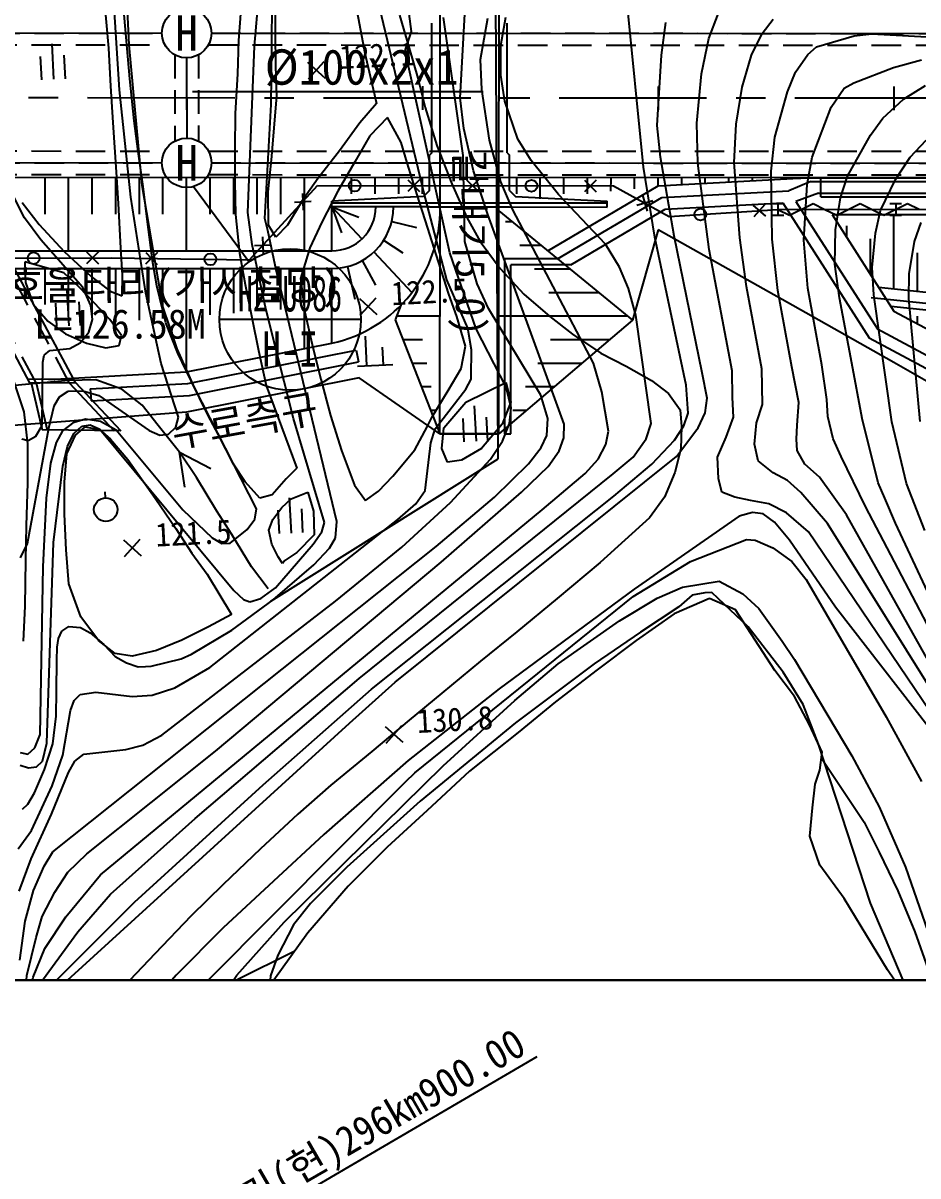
# Model space of a CAD drawing. Header units: millimetres. Extents: x 14054 to 14850, y 1103 to 1809.
# Drawn here: x 14627.5 to 14703.4, y 1374.8 to 1472.6 of the extents above; entities that cross this region are included whole.
import ezdxf
from ezdxf.enums import TextEntityAlignment as Align
from ezdxf.xclip import XClip

# ---------------------------------------------------------------- set-up
doc = ezdxf.new("R2010")
doc.units = ezdxf.units.MM
doc.header["$LTSCALE"] = 10
doc.header["$MEASUREMENT"] = 0
doc.header["$XCLIPFRAME"] = 2
doc.linetypes.add('CENTER', pattern=[2, 1.25, -0.25, 0.25, -0.25])
doc.linetypes.add('HIDDEN', pattern=[0.375, 0.25, -0.125])
for name, color, linetype in [('TN-MANH', 4, 'Continuous'), ('TZ-BASE', 253, 'Continuous'), ('TZ-CABL', 4, 'Continuous'), ('TZ-LEAL', 1, 'Continuous'), ('TZ-LEAT', 3, 'Continuous')]:
    doc.layers.add(name, color=color, linetype=linetype)
doc.layers.add('TX-PAPR', color=2, linetype='Continuous', plot=False)
doc.styles.add('GR', font='GulimChe.ttf')
doc.styles.add('HANA', font='GulimChe.ttf')
doc.styles.get("Standard").update_dxf_attribs({"font": 'GulimChe.ttf'})
doc.styles.add('굴림체', font='GulimChe.ttf')
doc.linetypes.add('ZIGZAG', pattern='A,0.0001,-0.2,[131,ltypeshp.shx,S=0.2,R=0,X=-0.2,Y=0],-0.4,[131,ltypeshp.shx,S=0.2,R=180,X=0.2,Y=0],-0.2', length=0.8001)
doc.dimstyles.get("Standard").update_dxf_attribs({"dimtxt": 0.18, "dimasz": 0.18, "dimexe": 0.18, "dimexo": 0.0625, "dimgap": 0.09, "dimtad": 0, "dimtih": 1, "dimtoh": 1, "dimdec": 4, "dimzin": 0, "dimdsep": 46, "dimtxsty": 'Standard', "dimcen": 0.09, "dimadec": 0, "dimazin": 0, "dimtfac": 1, "dimtdec": 4, "dimtofl": 0, "dimtmove": 0, "dimatfit": 3, "dimfxl": 0, "dimtolj": 1, "dimtzin": 0, "dimarcsym": 0})

# ---------------------------------------------------------------- blocks, each defined once
blk = doc.blocks.new('JD-SSG3')
at = {"layer": 'TZ-BASE'}
for p, q in [((494.308, 0.495, 119), (492.125, 34.281, 119)), ((486.714, -24.328), (457.56, 30.254)), ((490.595, -24.377), (461.441, 30.204)), ((526.416, -30.787), (526.169, 23.369)), ((495.132, 4.336, 120), (494.46, 18.907, 120)), ((519.074, 5.469, 124), (517.708, 15.725, 124)), ((523.21, -0.175, 126), (523.847, 11.752, 126)), ((493.392, 4.032, 118.899), (492.833, 10.484, 118.899)), ((505.757, 4.215, 121), (506.188, 9.038, 121)), ((538.742, -6.04, 129), (537.261, 9.046, 129)), ((504.692, 8.741, 120.139), (504.405, 4.683, 120.139)), ((507.227, 4.248, 122), (507.249, 7.973, 122)), ((514.278, 8.148, 121.653), (515.106, 3.61, 121.653)), ((495.183, 1.45, 120.139), (494.647, 7.545, 120.139)), ((507.536, 5.319, 121.653), (507.533, 7.064, 121.653)), ((520.112, -8.174, 123), (516.384, 7.402, 123)), ((518.064, 6.853, 135.042), (518.868, 4.038, 135.042)), ((544.285, 4.856, 131), (545.103, 7.013, 131)), ((523.467, -5.062, 125), (521.777, 6.653, 125)), ((524.932, 3.08, 127), (525.551, 6.589, 127)), ((526.653, 4.272, 128), (527.068, 6.659, 128)), ((540.277, 3.452, 130), (540.634, 6.228, 130)), ((548.813, 5.291, 132), (549.755, 6.512, 132)), ((507.583, 2.545, 121.653), (507.536, 5.319, 121.653)), ((518.574, 3.936, 124), (519.074, 5.469, 124)), ((547.917, 3.455, 132), (548.813, 5.291, 132)), ((553.431, 4.149, 133), (556.612, 5.095, 133)), ((556.612, 5.095, 133), (558.131, 5.268, 133)), ((558.131, 5.268, 133), (565.119, 4.859, 133)), ((488.566, 4.399, 124.175), (488.722, 1.403, 124.175)), ((493.566, 0.816, 118.899), (493.392, 4.032, 118.899)), ((496.234, -7.605, 120), (495.132, 4.336, 120)), ((504.405, 4.683, 120.139), (504.306, 1.867, 120.139)), ((505.183, -9.893, 121), (505.757, 4.215, 121)), ((507.16, -0.721, 122), (507.227, 4.248, 122)), ((518.7, 3.025, 124), (518.574, 3.936, 124)), ((518.868, 4.038, 135.042), (519.608, 1.495, 135.042)), ((526.644, 1.739, 128), (526.653, 4.272, 128)), ((543.67, 1.863, 131), (544.285, 4.856, 131)), ((552.679, 3.496, 133), (553.431, 4.149, 133)), ((487.723, 1.351, 124.175), (487.619, 3.348, 124.175)), ((489.72, 1.455, 124.175), (489.617, 3.452, 124.175)), ((515.106, 3.61, 121.653), (516.102, -0.655, 121.653)), ((522.314, -13.305, 124), (518.7, 3.025, 124)), ((525.054, 0.549, 127), (524.932, 3.08, 127)), ((539.917, -2.517, 130), (540.277, 3.452, 130)), ((547.136, 0.744, 132), (547.917, 3.455, 132)), ((551.647, 2.012, 133), (552.679, 3.496, 133)), ((559.946, 2.403, 134), (562.347, 3.04, 134)), ((507.651, -0.041, 121.653), (507.583, 2.545, 121.653)), ((510.267, 2.843, 122.073), (511.752, 1.504, 122.073)), ((510.34, 1.43, 122.073), (511.679, 2.916, 122.073)), ((550.972, 0.332, 133), (551.647, 2.012, 133)), ((556.598, 1.11, 134), (559.946, 2.403, 134)), ((495.547, -2.123, 120.139), (495.183, 1.45, 120.139)), ((504.306, 1.867, 120.139), (504.123, -1.497, 120.139)), ((519.608, 1.495, 135.042), (520.244, -0.984, 135.042)), ((527.005, -0.447, 128), (526.644, 1.739, 128)), ((543.276, -2.326, 131), (543.67, 1.863, 131)), ((555.768, 0.661, 134), (556.598, 1.11, 134)), ((493.782, -2.273, 118.899), (493.566, 0.816, 118.899)), ((495.275, -8.599, 119), (494.308, 0.495, 119)), ((500, 0.817), (500, -1.183)), ((520, 0.81), (520, -1.19)), ((525.704, -3.75, 127), (525.054, 0.549, 127)), ((540, 0.802), (540, -1.198)), ((546.604, -2.403, 132), (547.136, 0.744, 132)), ((549.892, -3.496, 133), (550.972, 0.332, 133)), ((554.675, -0.975, 134), (555.768, 0.661, 134)), ((560, 0.795), (560, -1.205)), ((560.807, -0.29, 135), (562.67, 0.863, 135)), ((506.637, -10.409, 122), (507.16, -0.721, 122)), ((507.199, -5.422, 121.653), (507.651, -0.041, 121.653)), ((516.102, -0.655, 121.653), (514.697, -2.297, 121.653)), ((523.527, -2.76, 126), (523.21, -0.175, 126)), ((528.102, -3.688, 128), (527.005, -0.447, 128)), ((553.046, -5.211, 134), (554.675, -0.975, 134)), ((559.061, -1.89, 135), (560.807, -0.29, 135)), ((504.123, -1.497, 120.139), (504.086, -4.482, 120.139)), ((517.029, -1.831, 122.62), (515.54, -3.389, 122.62)), ((518.19, -3.972, 122.62), (517.029, -1.831, 122.62)), ((520.244, -0.984, 135.042), (521.237, -4.219, 135.042)), ((558.004, -3.332, 135), (559.061, -1.89, 135)), ((494.042, -6.477, 118.899), (493.782, -2.273, 118.899)), ((495.889, -4.708, 120.139), (495.547, -2.123, 120.139)), ((514.697, -2.297, 121.653), (512.978, -4.655, 121.653)), ((524.337, -6.362, 126), (523.527, -2.76, 126)), ((540.203, -5.203, 130), (539.917, -2.517, 130)), ((543.359, -5.713, 131), (543.276, -2.326, 131)), ((546.437, -5.667, 132), (546.604, -2.403, 132)), ((515.54, -3.389, 122.62), (514.282, -5.598, 122.62)), ((526.641, -7.303, 127), (525.704, -3.75, 127)), ((529.229, -5.497, 128), (528.102, -3.688, 128)), ((549.574, -6.396, 133), (549.892, -3.496, 133)), ((556.051, -6.825, 135), (558.004, -3.332, 135)), ((561.359, -5.2, 136), (562.734, -3.767, 136)), ((496.315, -7.692, 120.139), (495.889, -4.708, 120.139)), ((504.086, -4.482, 120.139), (504.091, -7.299, 120.139)), ((512.978, -4.655, 121.653), (511.153, -6.971, 121.653)), ((518.696, -5.674, 122.62), (518.19, -3.972, 122.62)), ((521.237, -4.219, 135.042), (522.505, -7.475, 135.042)), ((506.93, -8.134, 121.653), (507.199, -5.422, 121.653)), ((514.282, -5.598, 122.62), (512.837, -8.081, 122.62)), ((519.564, -8.384, 122.62), (518.696, -5.674, 122.62)), ((523.612, -12.362, 125), (523.467, -5.062, 125)), ((531.546, -8.356, 128), (529.229, -5.497, 128)), ((541.369, -11.88, 130), (540.203, -5.203, 130)), ((544.331, -13.019, 131), (543.359, -5.713, 131)), ((546.925, -12.043, 132), (546.437, -5.667, 132)), ((552.646, -7.526, 134), (553.046, -5.211, 134)), ((560.141, -7.106, 136), (561.359, -5.2, 136)), ((494.215, -9.125, 118.899), (494.042, -6.477, 118.899)), ((525.562, -10.051, 126), (524.337, -6.362, 126)), ((539.717, -11.987, 129), (538.742, -6.04, 129)), ((549.656, -12.165, 133), (549.574, -6.396, 133)), ((555.458, -8.645, 135), (556.051, -6.825, 135)), ((699.997, -6.991), (279.998, -6.867)), ((487.997, -10.038), (487.998, -6.933)), ((489.996, -13.144), (489.998, -6.934)), ((491.997, -10.039), (491.998, -6.934)), ((493.997, -10.04), (493.998, -6.935)), ((495.997, -10.041), (495.998, -6.936)), ((497.982, -17.869, 120), (496.234, -7.605, 120)), ((496.698, -10.676, 120.139), (496.315, -7.692, 120.139)), ((497.997, -10.041), (497.998, -6.936)), ((499.996, -13.147), (499.998, -6.937)), ((501.997, -10.043), (501.998, -6.938)), ((503.997, -10.043), (503.998, -6.938)), ((504.091, -7.299, 120.139), (504.16, -10.073, 120.139)), ((505.997, -10.044), (505.998, -6.939)), ((507.997, -10.045), (507.998, -6.939)), ((511.153, -6.971, 121.653), (509.791, -8.907, 121.653)), ((509.996, -13.15), (509.998, -6.94)), ((513.997, -8.311), (513.998, -6.941)), ((515.997, -8.312), (515.998, -6.942)), ((517.997, -8.312), (517.998, -6.943)), ((519.753, -7.12), (518.752, -8.119)), ((518.753, -7.119), (519.752, -8.12)), ((519.997, -8.313), (519.998, -6.943)), ((522.505, -7.475, 135.042), (523.771, -10.31, 135.042)), ((524.753, -7.127), (523.752, -8.125)), ((523.753, -7.125), (524.752, -8.127)), ((527.665, -9.676, 127), (526.641, -7.303, 127)), ((527.997, -8.315), (527.998, -6.946)), ((529.997, -8.749), (529.998, -6.946)), ((530.645, -13.154), (539.998, -7.63)), ((531.997, -8.317), (531.998, -6.947)), ((534.753, -7.141), (533.752, -8.139)), ((533.753, -7.139), (534.752, -8.141)), ((533.997, -8.315), (533.998, -6.948)), ((535.997, -8.098), (535.998, -6.948)), ((537.997, -7.88), (537.998, -6.949)), ((539.997, -7.63), (539.998, -6.95)), ((539.998, -7.63), (551.422, -7.025)), ((541.997, -7.524), (541.998, -6.95)), ((543.997, -7.418), (543.998, -6.951)), ((545.997, -7.312), (545.998, -6.951)), ((547.997, -7.206), (547.998, -6.952)), ((552.96, -7.254), (551.091, -8.044)), ((551.422, -7.025), (552.768, -6.954)), ((552.355, -12.235, 134), (552.646, -7.526, 134)), ((552.765, -6.954), (611.657, -6.972)), ((552.96, -7.254), (599.921, -7.269)), ((553.791, -8.554), (553.792, -6.954)), ((558.853, -9.722, 136), (560.141, -7.106, 136)), ((486.245, -10.357, 118), (485.12, -8.115, 118)), ((496.548, -16.725, 119), (495.275, -8.599, 119)), ((506.957, -10.972, 121.653), (506.93, -8.134, 121.653)), ((509.824, -8.27), (509.885, -9.683)), ((512.837, -8.081, 122.62), (511.475, -10.711, 122.62)), ((520.452, -11.22, 122.62), (519.564, -8.384, 122.62)), ((522.076, -15.6, 123), (520.112, -8.174, 123)), ((531.469, -13.828), (540.296, -8.615)), ((535.525, -12.584, 128), (531.546, -8.356, 128)), ((538.68, -8.426), (539.074, -9.785)), ((540.296, -8.615), (551.091, -8.044)), ((553.599, -8.254), (551.686, -8.974)), ((553.599, -8.254), (599.665, -8.269)), ((553.791, -8.554), (599.588, -8.569)), ((555.032, -11.354, 135), (555.458, -8.645, 135)), ((486.06, -9.035, 118.899), (487.492, -10.924, 118.899)), ((494.433, -12.93, 118.899), (494.215, -9.125, 118.899)), ((509.791, -8.907, 121.653), (508.554, -10.969, 121.653)), ((509.148, -9.007), (510.561, -8.947)), ((512.316, -13.151), (512.317, -9.422)), ((512.317, -9.422), (514.868, -12.142)), ((512.317, -9.422), (514.607, -10.292)), ((512.317, -9.422), (513.141, -11.623)), ((521.491, -28.663), (521.497, -8.813)), ((526.497, -9.761), (537.814, -19.018)), ((534.504, -22.687, 127), (527.665, -9.676, 127)), ((532.588, -14.328), (540.593, -9.601)), ((539.556, -8.908), (538.198, -9.303)), ((540.593, -9.601), (550.563, -9.073)), ((548.039, -9.269), (549.102, -10.202)), ((549.037, -9.204), (548.104, -10.267)), ((549.643, -9.133), (550.643, -9.132)), ((550.143, -9.133), (550.143, -10.133)), ((550.143, -9.633), (551.143, -10.132)), ((550.563, -9.073), (557.889, -20.532)), ((551.143, -10.132), (553.143, -9.131)), ((551.686, -8.974), (558.591, -19.773)), ((553.143, -9.131), (554.143, -9.63)), ((554.143, -9.63), (555.143, -10.13)), ((555.143, -10.13), (557.143, -9.128)), ((557.143, -9.128), (558.143, -9.628)), ((558.143, -9.628), (559.143, -10.127)), ((558.426, -11.65, 136), (558.853, -9.722, 136)), ((559.143, -10.127), (561.143, -9.126)), ((559.643, -9.127), (560.643, -9.126)), ((560.143, -9.126), (560.143, -10.126)), ((561.143, -9.126), (562.143, -9.625)), ((487.651, -12.219, 118), (486.245, -10.357, 118)), ((497.146, -14.165, 120.139), (496.698, -10.676, 120.139)), ((504.16, -10.073, 120.139), (504.481, -13.331, 120.139)), ((505.549, -12.61, 121), (505.183, -9.893, 121)), ((506.905, -11.421, 122), (506.637, -10.409, 122)), ((511.475, -10.711, 122.62), (510.449, -12.899, 122.62)), ((517.4, -10.65), (519.488, -11.154)), ((523.771, -10.31, 135.042), (524.889, -12.347, 135.042)), ((532.018, -27.858, 126), (525.562, -10.051, 126)), ((527.049, -10.665), (527.602, -10.665)), ((549.643, -10.133), (550.643, -10.132)), ((554.75, -10.054), (599.997, -10.069)), ((554.75, -10.054), (559.995, -18.256)), ((559.643, -10.127), (560.643, -10.126)), ((559.995, -16.356), (559.997, -10.056)), ((561.753, -12.356, 137), (562.316, -10.743, 137)), ((487.492, -10.924, 118.899), (489.62, -13.19, 118.899)), ((507.611, -14.756, 122), (506.905, -11.421, 122)), ((507.568, -12.001, 121.653), (506.957, -10.972, 121.653)), ((508.554, -10.969, 121.653), (507.568, -12.001, 121.653)), ((521.17, -13.468, 122.62), (520.452, -11.22, 122.62)), ((539.997, -11.37), (537.814, -19.018)), ((539.997, -11.37), (537.814, -19.018)), ((551.418, -17.793), (539.997, -11.37)), ((551.418, -17.793), (539.997, -11.37)), ((554.972, -14.284, 135), (555.032, -11.354, 135)), ((555.996, -12.003), (555.996, -11.029)), ((558.144, -14.565, 136), (558.426, -11.65, 136)), ((491.192, -16.264, 118), (487.651, -12.219, 118)), ((506.735, -18.074, 121), (505.549, -12.61, 121)), ((505.767, -12.69), (507.18, -12.63)), ((506.443, -11.954), (506.504, -13.367)), ((516.713, -12.254), (518.344, -13.305)), ((524.642, -15.94, 125), (523.612, -12.362, 125)), ((524.889, -12.347, 135.042), (526.596, -14.656, 135.042)), ((528.272, -12.665), (530.048, -12.666)), ((536.718, -14.541, 128), (535.525, -12.584, 128)), ((542.376, -24.537, 129), (539.717, -11.987, 129)), ((543.726, -23.483, 130), (541.369, -11.88, 130)), ((547.497, -16.176, 132), (546.925, -12.043, 132)), ((550.145, -16.503, 133), (549.656, -12.165, 133)), ((552.703, -16.323, 134), (552.355, -12.235, 134)), ((557.995, -15.129), (557.996, -12.117)), ((561.299, -15.094, 137), (561.753, -12.356, 137)), ((434.895, -13.127), (512.316, -13.151)), ((489.62, -13.19, 118.899), (491.914, -15.309, 118.899)), ((491.521, -13.245), (492.525, -14.241)), ((492.521, -13.241), (491.525, -14.245)), ((494.562, -15.22, 118.899), (494.433, -12.93, 118.899)), ((497.53, -13.293), (496.515, -14.278)), ((496.53, -13.278), (497.515, -14.293)), ((504.481, -13.331, 120.139), (504.969, -15.999, 120.139)), ((510.449, -12.899, 122.62), (509.655, -15.487, 122.62)), ((515.894, -13.236), (519.117, -16.674)), ((522.249, -16.808, 122.62), (521.17, -13.468, 122.62)), ((524.552, -19.758, 124), (522.314, -13.305, 124)), ((546.265, -23.319, 131), (544.331, -13.019, 131)), ((561.995, -16.567), (561.996, -13.312)), ((435.583, -14.627), (512.315, -14.651)), ((486.279, -14.079, 118.016), (486.346, -15.824, 118.016)), ((489.58, -15.019, 118.016), (486.279, -14.079, 118.016)), ((487.994, -17.704), (487.995, -14.643)), ((489.994, -18.201), (489.995, -14.644)), ((491.994, -18.697), (491.995, -14.645)), ((493.994, -19.194), (493.995, -14.645)), ((495.994, -19.039), (495.995, -14.646)), ((497.465, -16.119, 120.139), (497.146, -14.165, 120.139)), ((497.994, -18.884), (497.995, -14.646)), ((499.992, -23.417), (499.995, -14.647)), ((501.994, -18.574), (501.995, -14.648)), ((503.994, -18.419), (503.995, -14.648)), ((505.994, -18.264), (505.995, -14.649)), ((507.994, -18.109), (507.995, -14.65)), ((509.993, -21.43), (509.995, -14.65)), ((512.313, -20.969), (512.315, -14.651)), ((513.637, -14.482), (514.26, -17.258)), ((514.897, -13.97), (516.014, -16.053)), ((526.596, -14.656, 135.042), (528.618, -16.818, 135.042)), ((526.991, -28.665), (526.996, -13.827)), ((531.469, -13.828), (526.996, -13.827)), ((527.491, -28.665), (527.496, -14.327)), ((532.588, -14.328), (527.496, -14.327)), ((529.495, -14.665), (532.494, -14.666)), ((537.488, -16.353, 128), (536.718, -14.541, 128)), ((555.38, -17.129, 135), (554.972, -14.284, 135)), ((558.291, -16.877, 136), (558.144, -14.565, 136)), ((490.886, -16.236, 118.016), (489.58, -15.019, 118.016)), ((491.914, -15.309, 118.899), (493.515, -16.567, 118.899)), ((494.524, -16.964, 118.899), (494.562, -15.22, 118.899)), ((512.747, -36.093, 122), (507.611, -14.756, 122)), ((509.655, -15.487, 122.62), (510.039, -18.345, 122.62)), ((523.855, -19.717, 123), (522.076, -15.6, 123)), ((561.271, -17.176, 137), (561.299, -15.094, 137)), ((486.346, -15.824, 118.016), (486.979, -17.673, 118.016)), ((489.847, -16.524, 124.175), (490.003, -19.52, 124.175)), ((492.192, -17.579, 118.016), (490.886, -16.236, 118.016)), ((491.888, -17.769, 118), (491.192, -16.264, 118)), ((493.515, -16.567, 118.899), (494.524, -16.964, 118.899)), ((498.249, -19.249, 120.139), (497.465, -16.119, 120.139)), ((504.969, -15.999, 120.139), (506.094, -21.609, 120.139)), ((525.621, -18.048, 125), (524.642, -15.94, 125)), ((538.102, -18.609, 128), (537.488, -16.353, 128)), ((548.804, -23.154, 132), (547.497, -16.176, 132)), ((551.343, -22.989, 133), (550.145, -16.503, 133)), ((553.881, -22.825, 134), (552.703, -16.323, 134)), ((558.692, -16.219), (607.778, -21.389)), ((489.004, -19.572, 124.175), (488.901, -17.574, 124.175)), ((491.001, -19.468, 124.175), (490.898, -17.471, 124.175)), ((493.477, -18.963, 118.016), (492.192, -17.579, 118.016)), ((497.84, -22.69, 119), (496.548, -16.725, 119)), ((514.656, -17.202, 122.472), (516.141, -18.541, 122.472)), ((514.729, -18.614, 122.472), (516.068, -17.129, 122.472)), ((522.925, -18.72, 122.62), (522.249, -16.808, 122.62)), ((528.618, -16.818, 135.042), (530.807, -18.726, 135.042)), ((530.717, -16.666), (534.94, -16.667)), ((556.42, -22.66, 135), (555.38, -17.129, 135)), ((558.067, -17.115), (607.269, -22.118)), ((559.815, -27.639, 136), (558.291, -16.877, 136)), ((562.223, -27.616, 137), (561.271, -17.176, 137)), ((486.979, -17.673, 118.016), (488.222, -19.121, 118.016)), ((492.006, -18.974, 118), (491.888, -17.769, 118)), ((499.213, -21.455, 120), (497.982, -17.869, 120)), ((509.074, -27.38, 121), (506.735, -18.074, 121)), ((510.039, -18.345, 122.62), (510.696, -21.349, 122.62)), ((518.167, -17.767), (517.704, -19.012)), ((530.043, -25.378, 125), (525.621, -18.048, 125)), ((559.994, -22.616), (551.418, -17.793)), ((559.994, -22.616), (551.418, -17.793)), ((559.72, -17.827), (606.745, -22.78)), ((559.995, -18.256), (579.991, -28.962)), ((488.222, -19.121, 118.016), (489.737, -20.189, 118.016)), ((491.718, -20.034, 118), (492.006, -18.974, 118)), ((494.488, -20.328, 118.016), (493.477, -18.963, 118.016)), ((499.262, -21.832, 120.139), (498.249, -19.249, 120.139)), ((517.704, -19.012), (521.491, -28.663)), ((517.834, -18.662), (521.494, -18.663)), ((523.644, -21.22, 122.62), (522.925, -18.72, 122.62)), ((537.814, -19.018), (526.491, -28.664)), ((537.814, -19.018), (526.491, -28.664)), ((537.814, -19.018), (526.491, -28.664)), ((526.494, -18.664), (537.386, -18.668)), ((530.807, -18.726, 135.042), (532.744, -20.214, 135.042)), ((539.404, -27.802, 128), (538.102, -18.609, 128)), ((561.994, -19.326), (561.994, -18.697)), ((489.737, -20.189, 118.016), (491.505, -20.964, 118.016)), ((490.973, -20.949, 118), (491.718, -20.034, 118)), ((494.28, -21.17, 118.016), (494.488, -20.328, 118.016)), ((515.294, -22.889, 122.262), (515.165, -20.392, 122.262)), ((524.165, -21.536, 123), (523.855, -19.717, 123)), ((527.106, -24.707, 124), (524.552, -19.758, 124)), ((532.744, -20.214, 135.042), (535.143, -21.828, 135.042)), ((557.889, -20.532), (578.623, -31.633)), ((558.591, -19.773), (579.079, -30.743)), ((488.408, -21.586, 118), (490.094, -21.419, 118)), ((490.094, -21.419, 118), (490.973, -20.949, 118)), ((491.505, -20.964, 118.016), (493.144, -21.361, 118.016)), ((493.144, -21.361, 118.016), (494.28, -21.17, 118.016)), ((500.665, -24.727, 120), (499.213, -21.455, 120)), ((499.993, -23.417), (512.313, -20.969)), ((510.696, -21.349, 122.62), (511.395, -24.038, 122.62)), ((516.692, -22.816, 122.262), (516.614, -21.318, 122.262)), ((518.352, -20.662), (520.023, -20.662)), ((523.291, -23.112, 122.62), (523.644, -21.22, 122.62)), ((530.871, -20.666), (535.878, -20.667)), ((487.816, -22.584, 118), (487.933, -21.997, 118)), ((487.933, -21.997, 118), (488.408, -21.586, 118)), ((500.381, -24.164, 120.139), (499.262, -21.832, 120.139)), ((500.118, -24.412), (514.384, -21.578)), ((506.094, -21.609, 120.139), (506.751, -24.572, 120.139)), ((514.384, -21.578), (514.579, -22.558)), ((524.134, -23.802, 123), (524.165, -21.536, 123)), ((535.143, -21.828, 135.042), (537.289, -22.918, 135.042)), ((487.74, -27.965, 118), (487.816, -22.584, 118)), ((488.321, -24.05), (499.993, -23.417)), ((499.312, -27.258, 119), (497.84, -22.69, 119)), ((500.243, -25.406), (514.579, -22.558)), ((514.495, -22.93, 122.262), (517.491, -22.775, 122.262)), ((519.137, -22.662), (520.382, -22.662)), ((522.18, -24.985, 122.62), (523.291, -23.112, 122.62)), ((529.802, -22.666), (533.531, -22.667)), ((535.224, -25.115, 127), (534.504, -22.687, 127)), ((537.289, -22.918, 135.042), (539.436, -24.133, 135.042)), ((546.307, -25.585, 131), (546.265, -23.319, 131)), ((548.841, -26.169, 132), (548.804, -23.154, 132)), ((551.934, -26.009, 133), (551.343, -22.989, 133)), ((554.307, -25.766, 134), (553.881, -22.825, 134)), ((557.303, -27.355, 135), (556.42, -22.66, 135)), ((579.99, -34.083), (559.994, -22.616)), ((579.99, -34.083), (559.994, -22.616)), ((485.288, -24.087, 143.997), (486.198, -26.797, 143.997)), ((489.976, -24.141, 117.336), (485.445, -24.554, 117.336)), ((490.43, -24.068), (486.549, -24.019)), ((490.636, -24.378), (486.714, -24.328)), ((486.816, -24.329), (487.75, -28.341)), ((487.228, -24.334), (488.162, -28.347)), ((492.309, -24.074, 117.336), (489.976, -24.141, 117.336)), ((490.082, -24.371), (493.871, -28.419)), ((490.542, -24.277), (494.426, -28.426)), ((491.816, -24.862), (500.118, -24.412)), ((494.518, -24.868, 117.336), (492.309, -24.074, 117.336)), ((514.627, -23.924), (499.992, -26.817)), ((514.627, -23.924), (499.992, -26.817)), ((501.815, -27.061, 120.139), (500.381, -24.164, 120.139)), ((511.395, -24.038, 122.62), (512.22, -27.105, 122.62)), ((521.491, -28.663), (514.627, -23.924)), ((521.491, -28.663), (514.627, -23.924)), ((523.695, -25.97, 124.007), (527.076, -24.303, 124.007)), ((523.698, -24.88, 123), (524.139, -24.019, 123)), ((524.139, -24.019, 123), (524.134, -23.802, 123)), ((527.076, -24.303, 124.007), (527.5, -25.963, 124.007)), ((539.436, -24.133, 135.042), (540.888, -25.244, 135.042)), ((544.164, -25.635, 130), (543.726, -23.483, 130)), ((489.208, -25.541, 119), (489.944, -25.062, 119)), ((489.944, -25.062, 119), (491.203, -25.013, 119)), ((491.203, -25.013, 119), (492.545, -25.417, 119)), ((491.816, -24.862), (491.903, -25.858)), ((491.903, -25.858), (500.243, -25.406)), ((492.545, -25.417, 119), (496.826, -28.381, 119)), ((496.244, -26.232, 117.336), (494.518, -24.868, 117.336)), ((505.934, -35.031, 120), (500.665, -24.727, 120)), ((506.751, -24.572, 120.139), (509.349, -31.567, 120.139)), ((519.921, -24.662), (520.74, -24.663)), ((520.818, -27.215, 122.62), (522.18, -24.985, 122.62)), ((521.071, -28.231, 123), (523.698, -24.88, 123)), ((527.517, -26.461, 124), (527.106, -24.707, 124)), ((528.734, -24.665), (531.185, -24.666)), ((530.64, -27.373, 125), (530.043, -25.378, 125)), ((535.775, -28.432, 127), (535.224, -25.115, 127)), ((540.888, -25.244, 135.042), (541.858, -26.63, 135.042)), ((542.549, -26.913, 129), (542.376, -24.537, 129)), ((488.308, -28.196, 119), (488.759, -26.289, 119)), ((488.759, -26.289, 119), (489.208, -25.541, 119)), ((497.593, -27.952, 117.336), (496.244, -26.232, 117.336)), ((521.829, -28.159, 124.007), (523.695, -25.97, 124.007)), ((524.396, -26.306, 124.175), (524.551, -29.302, 124.175)), ((527.5, -25.963, 124.007), (526.768, -27.856, 124.007)), ((543.98, -26.882, 130), (544.164, -25.635, 130)), ((546.393, -27.25, 131), (546.307, -25.585, 131)), ((548.327, -27.746, 132), (548.841, -26.169, 132)), ((551.795, -27.924, 133), (551.934, -26.009, 133)), ((554.381, -27.193, 134), (554.307, -25.766, 134)), ((499.992, -26.817), (479.992, -28.361)), ((499.992, -26.817), (479.992, -28.361)), ((486.198, -26.797, 143.997), (486.517, -29.508, 143.997)), ((499.089, -28.088, 119), (499.312, -27.258, 119)), ((502.701, -28.763, 120.139), (501.815, -27.061, 120.139)), ((512.22, -27.105, 122.62), (513.151, -30.067, 122.62)), ((520.399, -28.078, 122.62), (520.818, -27.215, 122.62)), ((520.706, -26.663), (521.099, -26.663)), ((523.553, -29.354, 124.175), (523.449, -27.356, 124.175)), ((525.55, -29.25, 124.175), (525.446, -27.253, 124.175)), ((527.386, -27.789, 124), (527.517, -26.461, 124)), ((527.665, -26.665), (528.838, -26.665)), ((530.566, -28.796, 125), (530.64, -27.373, 125)), ((541.858, -26.63, 135.042), (541.987, -28.059, 135.042)), ((542.186, -27.998, 129), (542.549, -26.913, 129)), ((543.39, -28.153, 130), (543.98, -26.882, 130)), ((545.766, -28.952, 131), (546.393, -27.25, 131)), ((554.836, -29.078, 134), (554.381, -27.193, 134)), ((558.651, -32.835, 135), (557.303, -27.355, 135)), ((486.511, -37.975, 119), (488.308, -28.196, 119)), ((487.207, -28.858, 118), (487.74, -27.965, 118)), ((494.426, -28.426), (487.75, -28.341)), ((489.505, -28.399, 120), (490.458, -27.68, 120)), ((490.431, -28.637, 121), (491.108, -28.022, 121)), ((490.458, -27.68, 120), (491.416, -27.399, 120)), ((490.573, -28.786, 121.253), (491.391, -28.069, 121.253)), ((491.108, -28.022, 121), (491.836, -27.891, 121)), ((491.391, -28.069, 121.253), (492.611, -28.298, 121.253)), ((491.416, -27.399, 120), (492.698, -27.583, 120)), ((491.836, -27.891, 121), (492.637, -28.28, 121)), ((492.611, -28.298, 121.253), (493.559, -29.116, 121.253)), ((492.637, -28.28, 121), (503.995, -41.945, 121)), ((492.698, -27.583, 120), (494.034, -28.317, 120)), ((494.034, -28.317, 120), (499.672, -35.104, 120)), ((499.405, -30.219, 117.336), (497.593, -27.952, 117.336)), ((498.463, -28.699, 119), (499.089, -28.088, 119)), ((511.701, -36.194, 121), (509.074, -27.38, 121)), ((519.352, -30.014, 122.62), (520.399, -28.078, 122.62)), ((520.73, -29.434, 123), (521.071, -28.231, 123)), ((521.642, -29.925, 124.007), (521.829, -28.159, 124.007)), ((526.768, -27.856, 124.007), (525.005, -29.898, 124.007)), ((526.782, -29.278, 124), (527.386, -27.789, 124)), ((531.989, -29.004, 126), (532.018, -27.858, 126)), ((538.974, -29.095, 128), (539.404, -27.802, 128)), ((541.377, -29.192, 129), (542.186, -27.998, 129)), ((541.557, -30.601, 130), (543.271, -28.289, 130)), ((541.987, -28.059, 135.042), (541.927, -29.951, 135.042)), ((543.271, -28.289, 130), (543.39, -28.153, 130)), ((548.181, -29.542, 132), (548.327, -27.746, 132)), ((551.738, -29.119, 133), (551.795, -27.924, 133)), ((561.066, -32.888, 136), (559.815, -27.639, 136)), ((486.04, -29.079, 118), (486.572, -29.229, 118)), ((486.572, -29.229, 118), (487.207, -28.858, 118)), ((488.961, -29.409, 120), (489.505, -28.399, 120)), ((489.84, -30.363, 121.253), (490.573, -28.786, 121.253)), ((489.893, -29.743, 121), (490.431, -28.637, 121)), ((493.559, -29.116, 121.253), (495.013, -30.837, 121.253)), ((496.826, -28.381, 119), (497.72, -28.768, 119)), ((497.72, -28.768, 119), (498.463, -28.699, 119)), ((503.989, -31.24, 120.139), (502.701, -28.763, 120.139)), ((526.491, -28.664), (521.491, -28.663)), ((526.491, -28.664), (521.491, -28.663)), ((525.777, -30.828, 124), (526.782, -29.278, 124)), ((526.991, -28.665), (527.491, -28.665)), ((530.087, -29.825, 125), (530.566, -28.796, 125)), ((531.588, -30.112, 126), (531.989, -29.004, 126)), ((535.571, -29.576, 127), (535.775, -28.432, 127)), ((537.877, -30.646, 128), (538.974, -29.095, 128)), ((539.465, -31.245, 129), (541.377, -29.192, 129)), ((545.019, -30.66, 131), (545.766, -28.952, 131)), ((551.787, -30.07, 133), (551.738, -29.119, 133)), ((555.511, -30.593, 134), (554.836, -29.078, 134)), ((486.517, -29.508, 143.997), (486.503, -32.85, 143.997)), ((488.473, -31.148, 120), (488.961, -29.409, 120)), ((489.498, -31.413, 121), (489.893, -29.743, 121)), ((500.837, -32.382, 117.336), (499.405, -30.219, 117.336)), ((499.864, -33.184, 117.336), (499.405, -30.219, 117.336)), ((499.405, -30.219, 117.336), (502.057, -31.621, 117.336)), ((513.151, -30.067, 122.62), (514.229, -33.008, 122.62)), ((517.485, -32.267, 122.62), (519.352, -30.014, 122.62)), ((520.234, -33.469, 123), (520.73, -29.434, 123)), ((522.129, -31.081, 124.007), (521.642, -29.925, 124.007)), ((525.005, -29.898, 124.007), (523.305, -30.911, 124.007)), ((529.002, -31.215, 125), (530.087, -29.825, 125)), ((530.656, -31.426, 126), (531.588, -30.112, 126)), ((534.91, -30.825, 127), (535.571, -29.576, 127)), ((541.927, -29.951, 135.042), (541.405, -31.949, 135.042)), ((548.493, -30.957, 132), (548.181, -29.542, 132)), ((552.443, -31.229, 133), (551.787, -30.07, 133)), ((488.108, -34.116, 120), (488.473, -31.148, 120)), ((489.656, -32.76, 121.253), (489.84, -30.363, 121.253)), ((495.013, -30.837, 121.253), (497.33, -34.112, 121.253)), ((504.979, -32.731, 120.139), (503.989, -31.24, 120.139)), ((507.135, -42.853), (526.416, -30.787)), ((517.697, -49.728, 130), (541.557, -30.601, 130)), ((523.305, -30.911, 124.007), (522.129, -31.081, 124.007)), ((522.386, -34.498, 124), (525.777, -30.828, 124)), ((526.111, -34.052, 125), (529.002, -31.215, 125)), ((533.8, -32.027, 127), (534.91, -30.825, 127)), ((536.178, -32.068, 128), (537.877, -30.646, 128)), ((536.243, -33.962, 129), (539.465, -31.245, 129)), ((545.112, -32.444, 131), (545.019, -30.66, 131)), ((549.738, -31.965, 132), (548.493, -30.957, 132)), ((553.694, -32.356, 133), (552.443, -31.229, 133)), ((557.593, -34.835, 134), (555.511, -30.593, 134)), ((488.706, -37.896, 121), (489.498, -31.413, 121)), ((509.349, -31.567, 120.139), (508.447, -32.493, 120.139)), ((514.637, -49.429, 128), (536.178, -32.068, 128)), ((516.269, -33.529, 122.62), (517.485, -32.267, 122.62)), ((528.397, -33.612, 126), (530.656, -31.426, 126)), ((530.145, -35.122, 127), (533.8, -32.027, 127)), ((541.405, -31.949, 135.042), (540.547, -34.031, 135.042)), ((550.965, -32.617, 132), (549.738, -31.965, 132)), ((486.503, -32.85, 143.997), (486.404, -36.444, 143.997)), ((489.639, -35.492, 121.253), (489.656, -32.76, 121.253)), ((502.567, -35.216, 117.336), (500.837, -32.382, 117.336)), ((506.221, -34.117, 120.139), (504.979, -32.731, 120.139)), ((508.447, -32.493, 120.139), (507.252, -33.841, 120.139)), ((514.229, -33.008, 122.62), (515.177, -34.31, 122.62)), ((545.411, -33.62, 131), (545.112, -32.444, 131)), ((552.091, -33.632, 132), (550.965, -32.617, 132)), ((555.977, -35.547, 133), (553.694, -32.356, 133)), ((559.21, -34.123, 135), (558.651, -32.835, 135)), ((562.602, -36.865, 136), (561.066, -32.888, 136)), ((487.826, -39.947, 120), (488.108, -34.116, 120)), ((493.068, -33.596, 121.106), (493.094, -34.095, 121.106)), ((497.33, -34.112, 121.253), (499.08, -36.694, 121.253)), ((507.252, -33.841, 120.139), (506.221, -34.117, 120.139)), ((508.073, -34.912, 120.307), (508.87, -34.174, 120.307)), ((508.71, -34.083, 124.175), (508.866, -37.079, 124.175)), ((508.87, -34.174, 120.307), (510.277, -33.625, 120.307)), ((510.277, -33.625, 120.307), (510.764, -35.222, 120.307)), ((515.177, -34.31, 122.62), (516.269, -33.529, 122.62)), ((515.696, -50.319, 129), (536.243, -33.962, 129)), ((519.447, -34.592, 123), (520.234, -33.469, 123)), ((521.166, -38.221, 125), (526.111, -34.052, 125)), ((521.585, -39.545, 126), (528.397, -33.612, 126)), ((540.547, -34.031, 135.042), (539.268, -35.778, 135.042)), ((546.506, -34.041, 131), (545.411, -33.62, 131)), ((547.833, -34.329, 131), (546.506, -34.041, 131)), ((554.361, -36.259, 132), (552.091, -33.632, 132)), ((560.132, -36.248, 135), (559.21, -34.123, 135)), ((492.703, -66.082, 127), (530.145, -35.122, 127)), ((499.672, -35.104, 120), (502.165, -37.477, 120)), ((505.791, -35.897, 120), (505.934, -35.031, 120)), ((507.319, -35.943, 120.307), (508.073, -34.912, 120.307)), ((507.867, -37.131, 124.175), (507.764, -35.133, 124.175)), ((509.864, -37.027, 124.175), (509.761, -35.03, 124.175)), ((517.93, -35.932, 123), (519.447, -34.592, 123)), ((518.267, -38.273, 124), (522.386, -34.498, 124)), ((549.398, -34.606, 131), (547.833, -34.329, 131)), ((550.869, -35.364, 131), (549.398, -34.606, 131)), ((572.124, -62.623, 134), (557.593, -34.835, 134)), ((489.792, -38.519, 121.253), (489.639, -35.492, 121.253)), ((501.959, -48.486, 123), (517.93, -35.932, 123)), ((503.831, -37.21, 117.336), (502.567, -35.216, 117.336)), ((505.147, -36.785, 120), (505.791, -35.897, 120)), ((506.984, -36.848, 120.307), (507.319, -35.943, 120.307)), ((510.764, -35.222, 120.307), (510.81, -37.239, 120.307)), ((512.634, -37.474, 122), (512.747, -36.093, 122)), ((539.268, -35.778, 135.042), (535.072, -39.591, 135.042)), ((546.88, -35.643, 130), (537.954, -41.845, 130)), ((547.994, -35.327, 130), (546.88, -35.643, 130)), ((548.907, -35.463, 130), (547.994, -35.327, 130)), ((549.863, -36.15, 130), (548.907, -35.463, 130)), ((551.128, -37.683, 130), (549.863, -36.15, 130)), ((552.744, -36.971, 131), (550.869, -35.364, 131)), ((571.183, -62.701, 133), (555.977, -35.547, 133)), ((486.404, -36.444, 143.997), (486.326, -39.387, 143.997)), ((499.08, -36.694, 121.253), (500.45, -38.794, 121.253)), ((503.703, -37.929, 120), (505.147, -36.785, 120)), ((507.238, -38.024, 120.307), (506.984, -36.848, 120.307)), ((510.727, -38.019, 121), (511.462, -36.991, 121)), ((511.462, -36.991, 121), (511.701, -36.194, 121)), ((566.528, -57.375, 131), (552.744, -36.971, 131)), ((567.335, -57.096, 132), (554.361, -36.259, 132)), ((567.708, -52.493, 135), (560.132, -36.248, 135)), ((485.918, -39.198, 119), (486.511, -37.975, 119)), ((488.146, -54.906, 121), (488.706, -37.896, 121)), ((494.662, -37.671, 121.464), (496.147, -39.01, 121.464)), ((494.735, -39.083, 121.464), (496.074, -37.598, 121.464)), ((502.165, -37.477, 120), (502.976, -37.966, 120)), ((502.976, -37.966, 120), (503.703, -37.929, 120)), ((505.518, -39.961, 117.336), (503.831, -37.21, 117.336)), ((507.765, -39.095, 120.307), (507.238, -38.024, 120.307)), ((507.534, -41.719, 121), (510.727, -38.019, 121)), ((510.81, -37.239, 120.307), (509.363, -38.735, 120.307)), ((512.122, -38.367, 122), (512.634, -37.474, 122)), ((542.734, -39.483, 129), (547.487, -37.626, 129)), ((547.487, -37.626, 129), (548.222, -37.687, 129)), ((548.222, -37.687, 129), (549.732, -38.34, 129)), ((555.032, -43.358, 130), (551.128, -37.683, 130)), ((488.666, -64.132, 125), (521.166, -38.221, 125)), ((490.008, -41.398, 121.253), (489.792, -38.519, 121.253)), ((500.45, -38.794, 121.253), (501.736, -40.577, 121.253)), ((508.145, -39.661, 120.307), (507.765, -39.095, 120.307)), ((509.363, -38.735, 120.307), (508.333, -39.409, 120.307)), ((510.792, -39.766, 122), (512.122, -38.367, 122)), ((512.624, -42.851, 124), (518.267, -38.273, 124)), ((549.732, -38.34, 129), (551.333, -39.508, 129)), ((486.326, -39.387, 143.997), (486.27, -43.276, 143.997)), ((487.591, -54.176, 120), (487.826, -39.947, 120)), ((502.445, -55.581, 126), (521.585, -39.545, 126)), ((506.93, -41.808, 117.336), (505.518, -39.961, 117.336)), ((507.356, -42.755, 122), (510.792, -39.766, 122)), ((508.333, -39.409, 120.307), (508.145, -39.661, 120.307)), ((535.072, -39.591, 135.042), (531.441, -42.645, 135.042)), ((537.88, -42.477, 129), (542.734, -39.483, 129)), ((551.333, -39.508, 129), (552.558, -41.012, 129)), ((501.736, -40.577, 121.253), (503.823, -43.979, 121.253)), ((552.558, -41.012, 129), (559.341, -52.671, 129)), ((491.022, -44.192, 121.253), (490.008, -41.398, 121.253)), ((503.995, -41.945, 121), (504.819, -42.72, 121)), ((506.31, -42.621, 121), (507.534, -41.719, 121)), ((537.954, -41.845, 130), (526.504, -50.308, 130)), ((539.915, -42.608, 128), (542.064, -41.664, 128)), ((542.064, -41.664, 128), (545.185, -41.169, 128)), ((545.185, -41.169, 128), (547.17, -42.234, 128)), ((497.898, -54.222, 124), (512.624, -42.851, 124)), ((503.848, -45.314, 122), (507.356, -42.755, 122)), ((504.819, -42.72, 121), (505.357, -42.921, 121)), ((505.357, -42.921, 121), (506.31, -42.621, 121)), ((519.367, -57.426, 129), (537.88, -42.477, 129)), ((531.441, -42.645, 135.042), (528.019, -45.447, 135.042)), ((536.712, -44.515, 128), (539.915, -42.608, 128)), ((544.347, -42.622, 126.382), (541.364, -43.93, 126.382)), ((542.882, -42.337, 127), (541.742, -43.35, 127)), ((543.946, -42.162, 127), (542.882, -42.337, 127)), ((544.541, -42.132, 127), (543.946, -42.162, 127)), ((546.556, -43.584, 126.382), (544.347, -42.622, 126.382)), ((545.083, -42.646, 127), (544.541, -42.132, 127)), ((547.645, -45.04, 127), (545.083, -42.646, 127)), ((547.17, -42.234, 128), (548.546, -43.474, 128)), ((486.27, -43.276, 143.997), (486.128, -46.24, 143.997)), ((503.823, -43.979, 121.253), (501.849, -45.034, 121.253)), ((541.364, -43.93, 126.382), (538.131, -46.185, 126.382)), ((541.742, -43.35, 127), (538.491, -45.497, 127)), ((549.907, -48.749, 126.382), (546.556, -43.584, 126.382)), ((548.546, -43.474, 128), (550.506, -46.242, 128)), ((564.366, -55.411, 130), (555.032, -43.358, 130)), ((492.518, -46.207, 121.253), (491.022, -44.192, 121.253)), ((531.53, -48.186, 128), (536.712, -44.515, 128)), ((489.133, -46.036, 122), (489.41, -45.402, 122)), ((489.41, -45.402, 122), (490.01, -45.016, 122)), ((490.01, -45.016, 122), (490.989, -45.098, 122)), ((490.989, -45.098, 122), (491.81, -45.543, 122)), ((491.81, -45.543, 122), (492.969, -46.546, 122)), ((501.849, -45.034, 121.253), (499.602, -46.173, 121.253)), ((500.423, -47.353, 122), (503.848, -45.314, 122)), ((528.019, -45.447, 135.042), (524.934, -47.954, 135.042)), ((538.491, -45.497, 127), (534.575, -48.186, 127)), ((550.605, -48.874, 127), (547.645, -45.04, 127)), ((489.008, -47.903, 122), (489.037, -46.75, 122)), ((489.037, -46.75, 122), (489.133, -46.036, 122)), ((493.929, -47.298, 121.253), (492.518, -46.207, 121.253)), ((492.969, -46.546, 122), (493.952, -47.558, 122)), ((499.602, -46.173, 121.253), (497.439, -47.039, 121.253)), ((538.131, -46.185, 126.382), (534.815, -48.671, 126.382)), ((550.506, -46.242, 128), (551.553, -47.797, 128)), ((488.964, -50.474, 122), (489.008, -47.903, 122)), ((495.379, -47.526, 121.253), (493.929, -47.298, 121.253)), ((493.952, -47.558, 122), (494.91, -48.084, 122)), ((497.439, -47.039, 121.253), (495.379, -47.526, 121.253)), ((497.007, -48.374, 122), (499.528, -47.743, 122)), ((499.528, -47.743, 122), (500.423, -47.353, 122)), ((551.553, -47.797, 128), (556.422, -55.99, 128)), ((494.91, -48.084, 122), (495.902, -48.431, 122)), ((495.902, -48.431, 122), (496.521, -48.399, 122)), ((496.521, -48.399, 122), (497.007, -48.374, 122)), ((499.008, -50.215, 123), (501.959, -48.486, 123)), ((524.934, -47.954, 135.042), (521.661, -50.672, 135.042)), ((527.843, -51.276, 128), (531.53, -48.186, 128)), ((534.575, -48.186, 127), (527.884, -53.183, 127)), ((534.815, -48.671, 126.382), (531.289, -51.39, 126.382)), ((551.572, -50.953, 126.382), (549.907, -48.749, 126.382)), ((552.301, -51.631, 127), (550.605, -48.874, 127)), ((500.718, -61.301, 128), (514.637, -49.429, 128)), ((513.806, -53.196, 130), (517.697, -49.728, 130)), ((488.942, -52.601, 122), (488.964, -50.474, 122)), ((490.469, -51.272, 123), (490.987, -50.782, 123)), ((490.987, -50.782, 123), (492.296, -50.577, 123)), ((492.296, -50.577, 123), (495.391, -50.935, 123)), ((495.391, -50.935, 123), (497.078, -50.834, 123)), ((497.078, -50.834, 123), (499.008, -50.215, 123)), ((506.497, -58.441, 129), (515.696, -50.319, 129)), ((526.504, -50.308, 130), (518.782, -56.372, 130)), ((521.661, -50.672, 135.042), (518.89, -52.948, 135.042)), ((490.168, -52.145, 123), (490.469, -51.272, 123)), ((521.77, -56.837, 128), (527.843, -51.276, 128)), ((531.289, -51.39, 126.382), (528.12, -54.002, 126.382)), ((552.838, -53.346, 126.382), (551.572, -50.953, 126.382)), ((553.585, -54.982, 127), (552.301, -51.631, 127)), ((488.665, -54.963, 122), (488.942, -52.601, 122)), ((489.507, -55.924, 123), (490.168, -52.145, 123)), ((559.341, -52.671, 129), (562.344, -58.164, 129)), ((489.322, -75.525, 130), (513.806, -53.196, 130)), ((518.89, -52.948, 135.042), (515.721, -55.622, 135.042)), ((516.846, -53.478, 130.817), (518.332, -54.817, 130.817)), ((516.919, -54.891, 130.817), (518.259, -53.405, 130.817)), ((527.884, -53.183, 127), (519.824, -59.824, 127)), ((553.914, -55.678, 126.382), (552.838, -53.346, 126.382)), ((487.136, -55.308, 120), (487.591, -54.176, 120)), ((496.284, -55.084, 124), (497.898, -54.222, 124)), ((528.12, -54.002, 126.382), (524.005, -57.289, 126.382)), ((485.894, -55.683, 120), (486.531, -55.825, 120)), ((486.531, -55.825, 120), (487.136, -55.308, 120)), ((487.765, -56.422, 121), (488.146, -54.906, 121)), ((487.936, -57.127, 122), (488.665, -54.963, 122)), ((491.294, -55.829, 124), (494.859, -55.427, 124)), ((491.528, -64.286, 126), (502.445, -55.581, 126)), ((494.859, -55.427, 124), (496.284, -55.084, 124)), ((515.721, -55.622, 135.042), (512.236, -58.467, 135.042)), ((557.996, -68.475, 127), (553.585, -54.982, 127)), ((553.706, -57.192, 126.382), (553.914, -55.678, 126.382)), ((487.283, -56.909, 121), (487.765, -56.422, 121)), ((488.586, -58.533, 123), (489.507, -55.924, 123)), ((489.991, -57.402, 124), (490.531, -56.426, 124)), ((490.531, -56.426, 124), (491.294, -55.829, 124)), ((518.782, -56.372, 130), (511.636, -62.636, 130)), ((553.846, -56.176, 127.118), (557.477, -61.599, 127.118)), ((556.422, -55.99, 128), (558.745, -60.316, 128)), ((485.895, -56.763, 121), (486.602, -56.999, 121)), ((486.602, -56.999, 121), (487.283, -56.909, 121)), ((487.109, -59.119, 122), (487.936, -57.127, 122)), ((488.536, -60.928, 124), (489.991, -57.402, 124)), ((508.278, -70.098, 128), (521.77, -56.837, 128)), ((518.564, -58.191, 129), (519.367, -57.426, 129)), ((524.005, -57.289, 126.382), (520.397, -60.617, 126.382)), ((553.31, -58.391, 126.382), (553.706, -57.192, 126.382)), ((486.852, -62.314, 123), (488.586, -58.533, 123)), ((495.59, -68.399, 129), (506.497, -58.441, 129)), ((497.473, -79.391, 129), (518.564, -58.191, 129)), ((512.236, -58.467, 135.042), (509.424, -60.911, 135.042)), ((553.082, -60.388, 126.382), (553.31, -58.391, 126.382)), ((486.538, -60.078, 122), (487.109, -59.119, 122)), ((486.073, -60.501, 122), (486.538, -60.078, 122)), ((519.824, -59.824, 127), (513.591, -65.417, 127)), ((520.397, -60.617, 126.382), (517.018, -63.734, 126.382)), ((552.856, -62.784, 126.382), (553.082, -60.388, 126.382)), ((558.745, -60.316, 128), (560.987, -65.433, 128)), ((486.823, -64.714, 124), (488.536, -60.928, 124)), ((493.555, -67.707, 128), (500.718, -61.301, 128)), ((509.424, -60.911, 135.042), (506.278, -63.86, 135.042)), ((557.477, -61.599, 126.382), (558.744, -64.14, 126.382)), ((485.725, -63.872, 123), (486.852, -62.314, 123)), ((511.636, -62.636, 130), (503.111, -70.574, 130)), ((553.722, -65.243, 126.382), (552.856, -62.784, 126.382)), ((487.923, -65.347, 125), (488.666, -64.132, 125)), ((489.926, -65.849, 126), (491.528, -64.286, 126)), ((506.278, -63.86, 135.042), (503.109, -66.892, 135.042)), ((517.018, -63.734, 126.382), (513.703, -67.04, 126.382)), ((558.744, -64.14, 126.382), (560.326, -67.437, 126.382)), ((485.814, -67.469, 124), (486.823, -64.714, 124)), ((487.028, -67.406, 125), (487.923, -65.347, 125)), ((513.591, -65.417, 127), (510.511, -68.508, 127)), ((555.766, -68.077, 126.382), (553.722, -65.243, 126.382)), ((560.987, -65.433, 128), (563.572, -72.91, 128)), ((488.828, -67.535, 126), (489.926, -65.849, 126)), ((489.751, -69.635, 127), (492.703, -66.082, 127)), ((486.298, -69.994, 125), (487.028, -67.406, 125)), ((503.109, -66.892, 135.042), (500.402, -69.545, 135.042)), ((513.703, -67.04, 126.382), (510.284, -70.999, 126.382)), ((560.326, -67.437, 126.382), (561.762, -70.903, 126.382)), ((487.749, -69.591, 126), (488.828, -67.535, 126)), ((488.639, -75.322, 129), (495.59, -68.399, 129)), ((490.781, -70.915, 128), (493.555, -67.707, 128)), ((557.705, -71.246, 126.382), (555.766, -68.077, 126.382)), ((510.511, -68.508, 127), (509.079, -70.306, 127)), ((561.327, -76.259, 127), (557.996, -68.475, 127)), ((485.843, -73.298, 125), (486.298, -69.994, 125)), ((487.25, -71.395, 126), (487.749, -69.591, 126)), ((487.965, -72.32, 127), (489.751, -69.635, 127)), ((500.402, -69.545, 135.042), (497.297, -72.768, 135.042)), ((504.256, -74.566, 128), (508.278, -70.098, 128)), ((509.079, -70.306, 127), (507.749, -72.88, 127)), ((487.597, -75.228, 128), (490.781, -70.915, 128)), ((503.111, -70.574, 130), (499.128, -74.568, 130)), ((510.284, -70.999, 126.382), (507.328, -75.103, 126.382)), ((559.456, -74.123, 126.382), (557.705, -71.246, 126.382)), ((561.762, -70.903, 126.382), (563.03, -74.495, 126.382)), ((486.454, -74.621, 126), (487.25, -71.395, 126)), ((486.979, -74.742, 127), (487.965, -72.32, 127)), ((497.297, -72.768, 135.042), (494.634, -75.589, 135.042)), ((502.873, -75.637, 126.382), (509.19, -72.518, 126.382)), ((507.749, -72.88, 127), (507.127, -74.636, 127)), ((561.289, -76.831, 126.382), (559.456, -74.123, 126.382)), ((486.132, -78.415, 126), (486.454, -74.621, 126)), ((486.405, -77.956, 127), (486.979, -74.742, 127)), ((499.128, -74.568, 130), (495.626, -78.66, 130)), ((503.047, -76.436, 128), (504.256, -74.566, 128)), ((507.127, -74.636, 127), (506.919, -77.496, 127))]:
    blk.add_line(p, q, dxfattribs=at)
at = {"layer": 'TZ-BASE', "linetype": 'HIDDEN'}
for p, q in [((487.228, -24.334), (458.073, 30.247)), ((490.082, -24.371), (460.927, 30.211))]:
    blk.add_line(p, q, dxfattribs=at)
at = {"layer": 'TZ-BASE', "linetype": 'Continuous'}
for p, q in [((521.497, -9.425), (521.504, 10.375)), ((526.497, -9.427), (526.504, 10.373)), ((520.798, -4.825), (520.803, 6.175)), ((527.198, -4.827), (527.203, 6.173)), ((520.798, -4.825), (520.598, -5.025)), ((527.199, -4.827), (527.398, -5.027)), ((520.597, -8.025), (520.598, -5.025)), ((527.397, -8.027), (527.398, -5.027)), ((520.097, -8.525), (512.317, -8.922)), ((520.597, -8.025), (520.097, -8.525)), ((520.597, -8.025), (520.097, -8.525)), ((527.397, -8.027), (527.897, -8.527)), ((527.897, -8.527), (535.677, -8.93)), ((512.317, -9.422), (512.317, -8.922)), ((512.317, -9.072), (535.677, -9.08)), ((520.597, -9.425), (512.317, -9.422)), ((520.597, -9.425), (527.397, -9.427)), ((526.491, -28.664), (526.497, -8.815)), ((527.397, -9.427), (535.677, -9.43)), ((535.677, -9.43), (535.677, -8.93)), ((521.491, -28.663), (526.491, -28.664))]:
    blk.add_line(p, q, dxfattribs=at)
at = {"layer": 'TZ-BASE', "ltscale": 0.2}
for p, q in [((505.328, -13.908), (511.111, -7.608)), ((511.111, -7.608), (536.217, -7.643)), ((536.217, -7.643), (540.93, -10.235)), ((540.93, -10.235), (550.143, -9.633)), ((550.143, -9.633), (599.435, -9.602)), ((432.441, -14.014), (493.621, -13.736)), ((493.621, -13.736), (505.328, -13.908))]:
    blk.add_line(p, q, dxfattribs=at)
at = {"layer": 'TZ-BASE', "linetype": 'CENTER'}
blk.add_lwpolyline([(699.999, 0), (644.103, -0.236), (280, -0.102), (0, 0)], dxfattribs=at)
at = {"layer": 'TZ-BASE'}
for centre, radius in [((514.253, -7.612), 0.5), ((529.253, -7.633), 0.5), ((543.581, -10.062), 0.5), ((487.023, -13.766), 0.5), ((502.022, -13.859), 0.5), ((493.146, -35.094, 121.106), 1)]:
    blk.add_circle(centre, radius, dxfattribs=at)
for centre, radius, start, end in [((509.918, -9.639), 11.581, 281.93615, 1.05823), ((512.317, -9.422), 5.229, 269.98165, 359.97879), ((512.317, -9.422), 3.729, 269.98165, 359.97879)]:
    blk.add_arc(centre, radius, start, end, dxfattribs=at)
at = {"layer": 'TZ-BASE', "style": 'HANA'}
for s, height, rotation, p in [('122.1', 2, 2.96834, (513.007, 2.277, 122.073)), ('길내기5.0)', 2.5, 270.3703, (522.754, -4.46)), ('방호울타리(가시철망)', 2.5, 0.0736, (481.623, -17.326)), ('122.5', 2, 2.96834, (517.396, -17.768, 122.472)), ('L=126.58M', 2.5, 0.0736, (487.087, -20.606)), ('수로측구', 2.5, 10.28999, (498.967, -29.866)), ('121.5', 2, 2.96834, (497.402, -38.237, 121.463)), ('130.8', 2, 2.96834, (519.586, -54.044, 130.817))]:
    blk.add_text(s, height=height, rotation=rotation, dxfattribs=at).set_placement(p)

msp = doc.modelspace()

# ---------------------------------------------------------------- linework, layer by layer
at = {"layer": 'TN-MANH'}
for centre in [(14641.364, 1471.712, -172.486), (14641.37, 1460.712, -172.486)]:
    msp.add_circle(centre, 2.1, dxfattribs=at)
at = {"layer": 'TX-PAPR', "flags": 128}
msp.add_lwpolyline([(14841.361, 1541.395), (14841.361, 1391.395), (14141.362, 1391.395), (14141.362, 1541.395)], close=True, dxfattribs=at)
at = {"layer": 'TZ-BASE'}
for p, q in [((14641.946, 1458.692, -172.486), (14646.671, 1452.316, -172.486)), ((14656.142, 1447.42, -172.486), (14644.142, 1447.424, -172.486))]:
    msp.add_line(p, q, dxfattribs=at)
msp.add_circle((14650.142, 1447.422, -172.486), 6, dxfattribs=at)
at = {"layer": 'TZ-CABL', "linetype": 'HIDDEN'}
for points in [[(14493.464, 1471.766), (14639.264, 1471.713)], [(14643.464, 1471.711), (14789.264, 1471.658)], [(14493.21, 1470.766), (14639.517, 1470.712)], [(14643.21, 1470.711), (14789.517, 1470.658)]]:
    msp.add_lwpolyline(points, dxfattribs=at)
at = {"layer": 'TZ-CABL', "linetype": 'ZIGZAG', "ltscale": 0.5}
for points in [[(14493.464, 1471.766), (14639.264, 1471.713)], [(14643.464, 1471.711), (14789.264, 1471.658)]]:
    msp.add_lwpolyline(points, dxfattribs=at)
at = {"layer": 'TZ-CABL', "linetype": 'HIDDEN', "ltscale": 0.8, "elevation": -172.486}
for points in [[(14640.365, 1469.864), (14640.372, 1462.557)], [(14642.365, 1469.866), (14642.372, 1462.559)]]:
    msp.add_lwpolyline(points, dxfattribs=at)
at = {"layer": 'TZ-CABL', "linetype": 'ZIGZAG', "ltscale": 0.5}
for points, elevation in [([(14641.366, 1469.612), (14641.372, 1462.812)], -172.486), ([(14493.47, 1460.766), (14639.27, 1460.713)], 172.486), ([(14643.47, 1460.711), (14789.27, 1460.658)], 172.486)]:
    msp.add_lwpolyline(points, dxfattribs=dict(at, elevation=elevation))
at = {"layer": 'TZ-CABL', "linetype": 'HIDDEN', "elevation": 172.486}
for points in [[(14493.217, 1461.766), (14639.523, 1461.712)], [(14643.217, 1461.711), (14789.523, 1461.658)], [(14493.47, 1460.766), (14639.27, 1460.713)], [(14643.47, 1460.711), (14789.27, 1460.658)], [(14493.216, 1459.766), (14639.523, 1459.712)], [(14643.216, 1459.711), (14789.523, 1459.658)]]:
    msp.add_lwpolyline(points, dxfattribs=at)
at = {"layer": 'TZ-LEAL'}
msp.add_lwpolyline([(14671.066, 1384.896), (14643.685, 1368.871), (14643.685, 1364.871)], dxfattribs=at)

# ---------------------------------------------------------------- block references
at = {"layer": 'TZ-BASE'}
ref = msp.add_blockref('JD-SSG3', (14141.362, 1466.395), dxfattribs=at)
XClip(ref).set_block_clipping_path([(-0.0000000005, -74.9999998167), (699.9994600031, 75.0000001883)])

# ---------------------------------------------------------------- texts
at = {"layer": 'TN-MANH', "linetype": 'ByBlock', "style": 'GR'}
for p in [(14641.364, 1471.712, -172.486), (14641.37, 1460.712, -172.486)]:
    msp.add_text('H', height=3, rotation=359.97903, dxfattribs=at).set_placement(p, align=Align.MIDDLE)
at = {"layer": 'TZ-BASE'}
msp.add_text('Ø100x2x1', height=3, rotation=0.03086, dxfattribs=at).set_placement((14656.214, 1468.842, -172.486), align=Align.MIDDLE)
at = {"layer": 'TZ-BASE', "style": 'GR'}
for s, width, p in [('H2-U086', 0.65, (14650.133, 1449.582, -172.486)), ('H-I', 0.8, (14650.131, 1444.922, -172.486))]:
    msp.add_text(s, height=3, rotation=359.97903, dxfattribs=dict(at, width=width)).set_placement(p, align=Align.MIDDLE)
at = {"layer": 'TZ-LEAT', "style": '굴림체'}
msp.add_text('서기(현)296km900.00', height=2.5, rotation=30, dxfattribs=at).set_placement((14657.179, 1377.664), align=Align.CENTER)

# ---------------------------------------------------------------- leaders
at = {"layer": 'TZ-BASE'}
msp.add_leader([(14641.862, 1466.77, -172.486), (14666.518, 1466.761, -172.486)], dimstyle='Standard', override={"dimscale": 1, "dimtad": 0, "dimzin": 8, "dimtxsty": 'Standard', "dimadec": 3, "dimtdec": 3}, dxfattribs=at)

doc.saveas('drawing.dxf')
